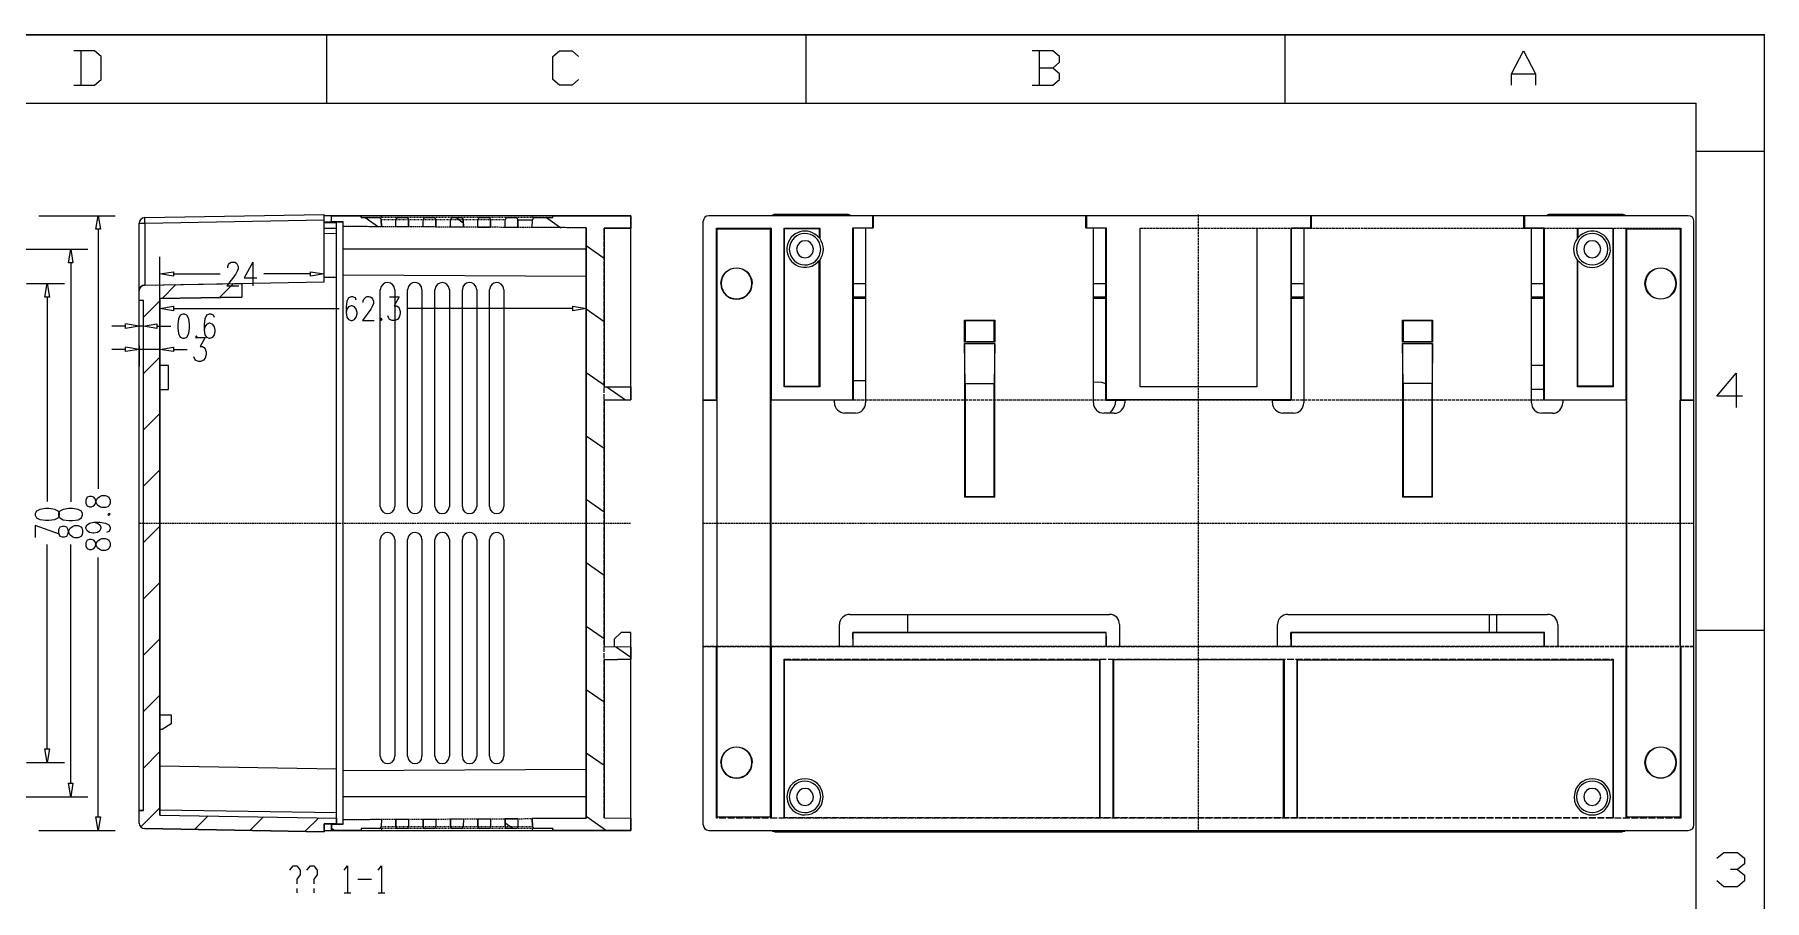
# Model space of a CAD drawing. Header units: millimetres. Extents: x 17 to 437, y -148 to 149.
# Drawn here: x 184.3 to 437, y 22.2 to 148.7 of the extents above; entities that cross this region are included whole.
import ezdxf

# ---------------------------------------------------------------- set-up
doc = ezdxf.new("R2010")
doc.units = ezdxf.units.MM
doc.linetypes.add('PDF_IMPORT', pattern=[1, 0.8, -0.2])
doc.layers.add('PDF_几何图形', color=7, linetype='Continuous', true_color=0x231f20)
doc.layers.add('PDF_实体填充', color=7, linetype='Continuous', true_color=0x231f20)

msp = doc.modelspace()

# ---------------------------------------------------------------- hatches: boundary and pattern name
at = {"layer": 'PDF_几何图形', "transparency": 33554559}
for points in [[(227.12, 148.63), (227.08, 148.51), (226.96, 148.47), (226.84, 148.51), (226.81, 148.63)], [(297.15, 148.63), (297.12, 148.51), (297, 148.47), (296.87, 148.51), (296.84, 148.63)], [(367.16, 148.63), (367.13, 148.51), (367, 148.47), (366.88, 148.51), (366.85, 148.63)], [(437.01, 131.49), (436.89, 131.52), (436.86, 131.65), (436.89, 131.77), (437.01, 131.8)], [(437.01, 61.49), (436.89, 61.52), (436.86, 61.64), (436.89, 61.76), (437.01, 61.79)]]:
    msp.add_hatch(color=7, dxfattribs=at).paths.add_polyline_path(points)

# ---------------------------------------------------------------- linework, layer by layer
at = {"layer": 'PDF_几何图形', "color": 7, "lineweight": -3}
for points in [[(437.01, 148.63), (16.94, 148.63)], [(16.94, 148.63), (437.01, 148.63)], [(226.96, 138.65), (226.96, 148.63)], [(297, 138.65), (297, 148.63)], [(367, 138.65), (367, 148.63)], [(437.01, 148.63), (437.01, 148.66)], [(437.01, -148.38), (437.01, 148.63)], [(437.01, -148.38), (437.01, 148.63)], [(190, 141.28), (192.99, 141.28), (193.98, 142.11), (193.98, 145.45), (192.99, 146.28), (190, 146.28)], [(190.99, 146.28), (190.99, 141.28)], [(263.74, 142.11), (262.81, 141.28), (260.93, 141.28), (260, 142.11), (260, 145.45), (260.93, 146.28), (262.81, 146.28), (263.74, 145.45)], [(333.04, 143.78), (334.02, 144.61), (334.02, 145.45), (333.04, 146.28), (330.04, 146.28)], [(331.03, 146.28), (331.03, 141.28)], [(400.05, 141.28), (400.05, 142.95), (401.81, 146.28), (403.54, 142.95), (403.54, 141.28)], [(330.04, 141.28), (333.04, 141.28), (334.02, 142.11), (334.02, 142.95), (333.04, 143.78), (331.03, 143.78)], [(400.05, 142.95), (403.54, 142.95)], [(26.92, 138.65), (427.04, 138.65)], [(427.04, -138.4), (427.04, 138.65)], [(427.04, 131.65), (437.01, 131.65)], [(184.87, 122.2), (196.02, 122.2)], [(200.34, 121.92), (200.03, 121.86), (199.79, 121.67), (199.6, 121.42), (199.54, 121.12)], [(200.34, 121.92), (226.56, 122.38)], [(200.34, 121.12), (200.34, 121.92)], [(200.34, 121.11), (226.56, 121.58)], [(226.56, 112.53), (226.56, 122.38)], [(271.37, 122.2), (226.56, 122.2)], [(227.64, 121.3), (227.64, 122.2)], [(231.96, 121.92), (231.96, 122.2)], [(232.58, 121.92), (234.5, 120.59)], [(234.9, 121.61), (234.87, 121.76), (234.74, 121.86), (234.62, 121.92)], [(234.93, 120.59), (234.9, 121.61)], [(234.96, 121.92), (234.96, 122.2)], [(238.91, 120.56), (237.03, 120.56), (237.06, 121.61)], [(237.03, 120.56), (237.06, 121.61)], [(237.34, 121.92), (237.15, 121.83), (237.06, 121.61)], [(237.34, 121.92), (237.21, 121.86), (237.09, 121.76), (237.06, 121.61)], [(237.34, 121.92), (238.6, 121.92), (238.82, 121.83), (238.91, 121.61), (238.91, 120.56)], [(238.91, 121.61), (238.85, 121.76), (238.76, 121.86), (238.6, 121.92)], [(238.91, 120.56), (238.91, 121.61)], [(242.9, 120.53), (241.01, 120.56), (241.04, 121.61)], [(241.01, 120.56), (241.04, 121.61)], [(241.35, 121.92), (241.14, 121.83), (241.04, 121.61)], [(241.35, 121.92), (241.2, 121.86), (241.07, 121.76), (241.04, 121.61)], [(241.35, 121.92), (242.59, 121.92), (242.8, 121.83), (242.9, 121.61), (242.9, 120.53)], [(242.9, 121.61), (242.83, 121.76), (242.74, 121.86), (242.59, 121.92)], [(242.9, 120.53), (242.9, 121.61)], [(245.34, 121.92), (245.12, 121.83), (245.03, 121.61)], [(245.34, 121.92), (245.18, 121.86), (245.09, 121.76), (245.03, 121.61)], [(246.91, 120.53), (245.03, 120.53), (245.03, 121.61)], [(245.03, 120.53), (245.03, 121.61)], [(245.34, 121.92), (246.6, 121.92), (246.63, 121.89), (246.73, 121.89), (246.76, 121.86), (246.76, 121.83), (246.79, 121.83), (246.82, 121.79), (246.82, 121.76), (246.85, 121.76), (246.85, 121.73), (246.88, 121.7), (246.88, 121.61), (246.91, 120.53)], [(245.83, 121.92), (246.88, 121.15)], [(246.88, 121.61), (246.85, 121.76), (246.73, 121.86), (246.57, 121.92)], [(246.91, 120.53), (246.88, 121.61)], [(249.32, 121.92), (249.1, 121.83), (249.01, 121.61)], [(249.32, 121.92), (249.16, 121.86), (249.07, 121.76), (249.01, 121.61)], [(250.89, 120.5), (249.01, 120.5), (249.01, 121.61)], [(249.01, 120.5), (249.01, 121.61)], [(249.32, 121.92), (250.59, 121.92), (250.77, 121.83), (250.86, 121.61), (250.89, 120.5)], [(250.86, 121.61), (250.83, 121.76), (250.71, 121.86), (250.59, 121.92)], [(250.89, 120.5), (250.86, 121.61)], [(254.88, 120.47), (252.99, 120.5), (253.02, 121.61)], [(252.99, 120.5), (253.02, 121.61)], [(253.3, 121.92), (253.12, 121.83), (253.02, 121.61)], [(253.3, 121.92), (253.18, 121.86), (253.06, 121.76), (253.02, 121.61)], [(253.3, 121.92), (254.57, 121.92), (254.78, 121.83), (254.88, 121.61), (254.88, 120.47)], [(254.88, 121.61), (254.82, 121.76), (254.72, 121.86), (254.57, 121.92)], [(254.88, 120.47), (254.88, 121.61)], [(254.88, 121.61), (257.01, 121.61)], [(256.95, 121.92), (256.95, 122.2)], [(271.37, 34.19), (271.37, 32.4), (259.97, 32.4), (259.97, 32.7), (257.32, 32.7), (257.1, 32.77), (257.01, 32.98), (256.98, 34.12), (264.85, 34.19), (264.85, 120.44), (256.98, 120.47), (257.01, 121.61)], [(256.98, 120.47), (257.01, 121.61)], [(257.32, 121.92), (257.1, 121.83), (257.01, 121.61)], [(257.32, 121.92), (257.16, 121.86), (257.04, 121.76), (257.01, 121.61)], [(257.32, 121.92), (259.97, 121.92), (259.97, 122.2), (271.37, 122.2), (271.37, 120.4), (267.48, 120.4), (267.48, 97.21), (271.37, 97.21), (271.37, 95.3), (267.48, 95.24), (267.48, 59.29), (271.37, 59.23), (271.37, 57.41), (267.48, 57.32), (267.48, 34.25), (271.37, 34.19)], [(259.05, 121.92), (261.15, 120.44)], [(259.97, 121.92), (259.97, 122.2)], [(271.37, 95.3), (271.37, 122.2)], [(282.76, 122.2), (282.45, 122.13), (282.21, 121.98), (282.02, 121.7), (281.96, 121.39)], [(281.96, 33.2), (281.96, 121.39)], [(425.89, 122.2), (282.76, 122.2)], [(292.46, 122.38), (292.34, 122.38), (292.21, 122.35), (292.09, 122.29), (292, 122.23)], [(303.02, 122.38), (292.46, 122.38)], [(303.51, 122.23), (303.27, 122.35), (303.14, 122.38), (303.02, 122.38)], [(306.73, 120.44), (306.73, 122.2)], [(306.79, 122.2), (306.79, 120.44)], [(337.85, 120.4), (337.85, 122.2)], [(337.95, 122.2), (337.95, 120.44)], [(370.74, 120.44), (370.74, 122.2)], [(370.8, 122.2), (370.8, 120.44)], [(401.87, 120.44), (401.87, 122.2)], [(401.96, 122.2), (401.96, 120.44)], [(416.2, 122.38), (405.64, 122.38)], [(416.69, 122.23), (416.63, 122.26), (416.6, 122.29), (416.54, 122.32), (416.48, 122.32)], [(426.7, 121.39), (426.63, 121.7), (426.48, 121.98), (426.2, 122.13), (425.89, 122.2)], [(426.7, 33.2), (426.7, 121.39)], [(193.52, 120.22), (193.52, 82.3)], [(199.54, 33.48), (199.54, 121.11)], [(199.54, 121.11), (200.34, 121.11)], [(200.34, 121.11), (200.34, 112.07)], [(226.56, 121.3), (229.34, 121.3)], [(226.56, 121.21), (228.35, 121.21)], [(226.56, 120.37), (228.35, 120.4)], [(226.56, 119.6), (228.35, 119.63)], [(228.35, 33.38), (228.35, 121.21)], [(229.34, 33.29), (229.34, 121.3)], [(264.85, 120.44), (264.85, 34.19)], [(267.48, 120.4), (271.37, 120.4)], [(283.87, 95.3), (283.87, 120.4)], [(284, 120.28), (283.87, 120.4)], [(283.87, 120.4), (291.87, 120.4)], [(284, 34.31), (284, 120.28)], [(284, 120.28), (291.75, 120.28)], [(291.87, 120.4), (291.75, 120.28)], [(291.75, 120.28), (291.75, 34.31)], [(291.87, 120.4), (291.87, 95.3)], [(293.76, 97.21), (293.76, 120.4)], [(293.85, 120.34), (293.76, 120.4)], [(293.76, 120.4), (298.97, 120.4)], [(293.85, 97.28), (293.85, 120.34)], [(293.85, 120.34), (298.91, 120.34)], [(298.91, 120.34), (298.97, 120.4)], [(298.91, 120.34), (298.91, 118.95)], [(298.97, 118.92), (298.91, 118.95)], [(298.97, 120.4), (298.97, 118.92)], [(303.82, 95.3), (303.82, 120.44)], [(303.82, 120.44), (306.79, 120.44)], [(303.85, 120.44), (303.85, 95.27)], [(305.68, 120.44), (305.68, 94.87)], [(337.95, 120.44), (337.85, 120.4)], [(337.95, 120.44), (340.82, 120.44)], [(338.97, 94.87), (338.97, 120.44)], [(340.79, 95.27), (340.79, 120.44)], [(340.82, 120.44), (340.82, 95.3)], [(345.82, 97.21), (345.82, 120.4)], [(362.84, 120.4), (362.84, 97.21)], [(367.84, 95.3), (367.84, 120.44)], [(367.84, 120.44), (370.8, 120.44)], [(367.87, 120.44), (367.87, 95.27)], [(369.69, 120.44), (369.69, 94.87)], [(401.87, 120.44), (404.83, 120.44)], [(402.98, 94.87), (402.98, 120.44)], [(404.8, 95.27), (404.8, 120.44)], [(404.83, 120.44), (404.83, 95.3)], [(409.71, 118.92), (409.71, 120.4)], [(409.77, 120.34), (409.71, 120.4)], [(409.77, 118.95), (409.74, 118.92), (409.71, 118.92)], [(414.84, 120.34), (409.77, 120.34)], [(409.77, 120.34), (409.77, 118.95)], [(414.9, 120.4), (414.84, 120.34)], [(414.84, 120.34), (414.84, 97.28)], [(414.9, 120.4), (414.9, 97.21)], [(416.81, 95.3), (416.81, 120.4)], [(416.91, 120.28), (416.81, 120.4)], [(416.91, 120.28), (424.69, 120.28)], [(416.91, 34.31), (416.91, 120.28)], [(424.81, 120.4), (424.69, 120.28)], [(424.69, 120.28), (424.69, 34.31)], [(424.81, 120.4), (424.81, 95.3)], [(170.82, 117.32), (192.04, 117.32)], [(264.85, 117.32), (229.34, 117.32)], [(264.85, 117.84), (267.48, 116.02)], [(189.53, 115.31), (189.53, 80.42)], [(202.54, 110.62), (202.54, 116.21)], [(212.48, 114.6), (212.48, 114.78), (212.6, 115.09), (212.73, 115.28), (212.97, 115.43), (213.5, 115.43), (213.74, 115.28), (213.87, 115.09), (213.99, 114.78), (213.99, 114.44), (213.87, 114.11), (213.62, 113.61), (212.36, 111.94), (214.12, 111.94)], [(216.12, 115.43), (214.86, 113.12), (216.74, 113.12)], [(216.12, 115.43), (216.12, 111.94)], [(226.56, 114.69), (226.56, 116.21)], [(298.91, 97.28), (298.91, 115.68)], [(298.91, 115.68), (298.97, 115.68)], [(298.97, 115.68), (298.97, 97.21)], [(409.71, 97.21), (409.71, 115.68)], [(409.71, 115.68), (409.77, 115.68)], [(409.77, 97.28), (409.77, 115.68)], [(183.08, 112.31), (188.61, 112.31)], [(199.54, 33.48), (199.54, 35.3), (200.16, 35.3), (200.16, 109.81), (199.54, 109.81), (199.54, 111.26), (199.6, 111.57), (199.79, 111.82), (200.03, 112.01), (200.34, 112.07), (214.55, 112.31), (214.55, 110.31), (202.54, 110.09), (202.54, 34.65), (228.35, 34.19), (228.35, 33.38), (226.56, 33.38)], [(200.34, 112.07), (200.03, 112.01), (199.79, 111.82), (199.6, 111.57), (199.54, 111.26)], [(200.34, 112.07), (226.56, 112.53)], [(202.87, 110.09), (204.91, 112.13)], [(204.54, 113.7), (211.37, 113.7)], [(211.27, 110.25), (213.31, 112.28)], [(214.55, 112.31), (214.55, 110.31)], [(224.55, 113.7), (217.73, 113.7)], [(226.56, 113.21), (228.35, 113.21)], [(264.85, 113.33), (229.34, 113.52)], [(234.77, 79.74), (234.77, 111.39)], [(236.87, 111.39), (236.87, 79.74)], [(238.76, 79.74), (238.76, 111.39)], [(240.86, 111.39), (240.86, 79.74)], [(242.74, 79.74), (242.74, 111.39)], [(244.87, 111.39), (244.87, 79.74)], [(246.76, 79.74), (246.76, 111.39)], [(248.86, 111.39), (248.86, 79.74)], [(250.74, 79.74), (250.74, 111.39)], [(252.84, 111.39), (252.84, 79.74)], [(284.52, 112.28), (284.58, 112.28)], [(289.06, 112.28), (289.12, 112.28)], [(303.85, 112.31), (305.68, 112.31)], [(338.97, 112.31), (340.79, 112.31)], [(367.87, 112.31), (369.69, 112.31)], [(402.98, 112.31), (404.8, 112.31)], [(419.56, 112.28), (419.59, 112.28)], [(424.1, 112.28), (424.13, 112.28)], [(186.11, 110.31), (186.11, 80.45)], [(200.16, 109.81), (199.54, 109.81)], [(200.16, 35.3), (200.16, 109.81)], [(200.16, 107.37), (202.54, 109.75)], [(202.54, 108.21), (202.54, 111.14)], [(202.54, 110.09), (214.55, 110.31)], [(202.54, 34.65), (202.54, 110.09)], [(231.25, 109.87), (231.13, 110.21), (230.76, 110.37), (230.51, 110.37), (230.14, 110.21), (229.9, 109.72), (229.77, 108.89), (229.77, 108.05), (229.9, 107.37), (230.14, 107.03), (230.51, 106.88), (230.64, 106.88), (231.01, 107.03), (231.25, 107.37), (231.38, 107.87), (231.38, 108.05), (231.25, 108.55), (231.01, 108.89), (230.64, 109.04), (230.51, 109.04), (230.14, 108.89), (229.9, 108.55), (229.77, 108.05)], [(233.51, 110.21), (233.63, 110.06), (233.76, 109.72), (233.76, 109.38), (233.63, 109.04), (233.38, 108.55), (232.15, 106.88), (233.88, 106.88)], [(236.13, 110.37), (237.52, 110.37), (236.78, 109.04), (237.15, 109.04), (237.4, 108.89), (237.52, 108.7), (237.65, 108.21), (237.65, 107.87), (237.52, 107.37), (237.28, 107.03), (236.91, 106.88), (236.5, 106.88), (236.13, 107.03), (236.01, 107.22), (235.89, 107.56)], [(264.85, 108.21), (264.85, 111.14)], [(305.68, 110.31), (303.85, 110.31)], [(305.68, 110.09), (303.85, 110.09)], [(340.79, 110.31), (338.97, 110.31)], [(340.79, 110.09), (338.97, 110.09)], [(369.69, 110.31), (367.87, 110.31)], [(369.69, 110.09), (367.87, 110.09)], [(404.8, 110.31), (402.98, 110.31)], [(404.8, 110.09), (402.98, 110.09)], [(200.16, 106.08), (199.54, 106.08), (197.53, 106.42)], [(199.54, 106.08), (197.53, 105.74), (197.53, 106.42)], [(199.54, 106.91), (199.54, 108.58)], [(200.16, 106.91), (200.16, 108.58)], [(204.54, 108.64), (228.75, 108.64)], [(210.53, 107.31), (210.41, 107.65), (210.04, 107.81), (209.76, 107.81), (209.39, 107.65), (209.14, 107.16), (209.02, 106.32), (209.02, 105.49), (209.14, 104.81), (209.39, 104.47), (209.76, 104.32), (209.88, 104.32), (210.29, 104.47), (210.53, 104.81), (210.66, 105.3), (210.66, 105.49), (210.53, 105.98), (210.29, 106.32), (209.88, 106.48), (209.76, 106.48), (209.39, 106.32), (209.14, 105.98), (209.02, 105.49)], [(262.88, 108.64), (238.63, 108.64)], [(264.85, 108.58), (267.48, 106.76)], [(320.13, 103.73), (320.13, 106.94)], [(320.22, 106.85), (320.13, 106.94)], [(320.13, 106.94), (324.54, 106.94)], [(320.22, 106.85), (320.22, 103.82)], [(324.45, 106.85), (320.22, 106.85)], [(324.45, 106.85), (324.54, 106.94)], [(324.45, 103.82), (324.45, 106.85)], [(324.54, 106.94), (324.54, 103.73)], [(384.14, 103.73), (384.14, 106.94)], [(384.14, 106.94), (388.53, 106.94)], [(384.24, 106.85), (384.14, 106.94)], [(384.24, 106.85), (384.24, 103.82)], [(388.47, 106.85), (384.24, 106.85)], [(388.53, 106.94), (388.47, 106.85)], [(388.47, 103.82), (388.47, 106.85)], [(388.53, 106.94), (388.53, 103.73)], [(197.53, 106.08), (195.56, 106.08)], [(202.13, 106.08), (204.14, 106.08)], [(207.78, 104.41), (209.17, 104.41), (208.43, 103.08), (208.8, 103.08), (209.05, 102.93), (209.17, 102.74), (209.3, 102.25), (209.3, 101.94), (209.17, 101.41), (208.93, 101.1), (208.56, 100.92), (208.19, 100.92), (207.78, 101.1), (207.66, 101.26), (207.54, 101.6)], [(320.13, 103.73), (320.22, 103.82)], [(324.54, 103.73), (320.13, 103.73)], [(320.22, 103.82), (324.45, 103.82)], [(324.45, 103.82), (324.54, 103.73)], [(384.24, 103.82), (384.14, 103.73)], [(388.53, 103.73), (384.14, 103.73)], [(384.24, 103.82), (388.47, 103.82)], [(388.47, 103.82), (388.53, 103.73)], [(197.53, 102.68), (195.56, 102.68)], [(202.54, 102.68), (199.54, 102.68), (197.53, 103.02)], [(199.54, 102.68), (197.53, 102.34), (197.53, 103.02)], [(199.54, 103.2), (199.54, 100.18)], [(200.16, 99.13), (202.54, 101.54)], [(202.54, 103.2), (202.54, 100.18)], [(204.54, 102.68), (206.55, 102.68)], [(320.22, 97.68), (320.13, 103.54), (320.13, 81.06)], [(320.13, 103.54), (324.54, 103.54)], [(324.54, 81.06), (324.54, 103.54), (324.45, 97.68)], [(384.14, 103.54), (388.53, 103.54)], [(384.24, 97.68), (384.14, 103.54), (384.14, 81.06)], [(388.53, 81.06), (388.53, 103.54), (388.47, 97.68)], [(203.83, 100.3), (202.54, 100.3)], [(203.83, 96.81), (203.83, 100.3)], [(264.85, 99.31), (267.48, 97.49)], [(404.8, 100.3), (402.98, 100.3)], [(433.8, 95.86), (430.06, 95.86), (432.87, 99.19), (432.87, 94.19)], [(202.54, 96.81), (203.83, 96.81)], [(267.48, 97.21), (271.37, 97.21)], [(267.88, 97.21), (270.6, 95.3)], [(293.76, 97.21), (293.85, 97.28)], [(298.97, 97.21), (293.76, 97.21)], [(293.85, 97.28), (298.91, 97.28)], [(298.91, 97.28), (298.97, 97.21)], [(303.85, 98.11), (305.68, 98.11)], [(320.22, 97.68), (320.22, 81.16)], [(320.22, 97.68), (324.45, 97.68)], [(324.45, 81.16), (324.45, 97.68)], [(340.79, 97.62), (340.2, 97.83), (339.58, 97.89), (338.97, 97.83)], [(362.84, 97.21), (345.82, 97.21)], [(388.47, 97.68), (384.24, 97.68)], [(384.24, 97.68), (384.24, 81.16)], [(388.47, 81.16), (388.47, 97.68)], [(404.8, 96.81), (402.98, 96.81)], [(409.77, 97.28), (409.71, 97.21)], [(414.9, 97.21), (409.71, 97.21)], [(414.84, 97.28), (409.77, 97.28)], [(414.84, 97.28), (414.9, 97.21)], [(267.48, 95.24), (271.37, 95.3)], [(281.96, 95.3), (283.87, 95.3)], [(281.96, 95.24), (283.94, 95.24)], [(283.87, 95.3), (283.94, 95.24)], [(283.94, 95.24), (283.94, 59.29)], [(291.87, 95.3), (291.81, 95.24)], [(291.81, 95.24), (291.81, 59.29)], [(291.87, 95.3), (303.82, 95.3)], [(301.14, 94.87), (301.14, 95.27)], [(303.85, 95.27), (301.14, 95.27)], [(303.82, 95.3), (303.85, 95.27)], [(340.82, 95.3), (340.79, 95.27)], [(340.79, 95.27), (343.54, 95.27)], [(367.84, 95.3), (340.82, 95.3)], [(341.37, 93.35), (341.71, 93.76), (341.99, 94.22), (342.18, 94.74), (342.24, 95.27)], [(343.54, 95.27), (343.54, 94.87)], [(365.15, 94.87), (365.15, 95.27)], [(365.15, 95.27), (367.87, 95.27)], [(367.87, 95.27), (367.84, 95.3)], [(404.8, 95.27), (404.83, 95.3)], [(407.55, 95.27), (404.8, 95.27)], [(404.83, 95.3), (416.81, 95.3)], [(407.55, 95.27), (407.55, 94.87)], [(416.81, 95.3), (416.88, 95.24)], [(416.88, 59.29), (416.88, 95.24)], [(424.72, 95.24), (424.81, 95.3)], [(424.72, 95.24), (426.7, 95.24)], [(424.72, 59.29), (424.72, 95.24)], [(424.81, 95.3), (426.7, 95.3)], [(200.16, 90.91), (202.54, 93.29)], [(304.19, 93.35), (302.62, 93.35)], [(342.02, 93.35), (340.48, 93.35)], [(368.21, 93.35), (366.63, 93.35)], [(406.04, 93.35), (404.49, 93.35)], [(264.85, 90.05), (267.48, 88.23)], [(200.16, 82.67), (202.54, 85.08)], [(320.13, 81.06), (320.22, 81.16)], [(324.54, 81.06), (320.13, 81.06)], [(320.22, 81.16), (324.45, 81.16)], [(324.45, 81.16), (324.54, 81.06)], [(384.24, 81.16), (384.14, 81.06)], [(388.53, 81.06), (384.14, 81.06)], [(384.24, 81.16), (388.47, 81.16)], [(388.47, 81.16), (388.53, 81.06)], [(264.85, 80.79), (267.48, 78.96)], [(187.87, 75.69), (184.35, 76.96), (184.35, 75.2)], [(192.93, 77.42), (193.43, 77.3), (193.77, 77.05), (193.95, 76.68), (193.95, 76.56), (193.77, 76.18), (193.43, 75.94), (192.93, 75.81), (192.78, 75.81), (192.28, 75.94), (191.94, 76.18), (191.76, 76.56), (191.76, 76.68), (191.94, 77.05), (192.28, 77.3), (192.93, 77.42), (193.77, 77.42), (194.6, 77.3), (195.09, 77.05), (195.28, 76.68), (195.28, 76.43), (195.09, 76.06), (194.78, 75.94)], [(200.16, 74.46), (202.54, 76.83)], [(186.11, 44.32), (186.11, 74.18)], [(189.53, 39.28), (189.53, 74.18)], [(234.77, 43.23), (234.77, 74.89)], [(236.87, 74.89), (236.87, 43.23)], [(238.76, 43.23), (238.76, 74.89)], [(240.86, 74.89), (240.86, 43.23)], [(242.74, 43.23), (242.74, 74.89)], [(244.87, 74.89), (244.87, 43.23)], [(246.76, 43.23), (246.76, 74.89)], [(248.86, 74.89), (248.86, 43.23)], [(250.74, 43.23), (250.74, 74.89)], [(252.84, 74.89), (252.84, 43.23)], [(193.52, 34.4), (193.52, 72.29)], [(264.85, 71.52), (267.48, 69.7)], [(200.16, 66.21), (202.54, 68.62)], [(303.36, 63.96), (341.31, 63.96)], [(311.82, 63.96), (311.82, 61.33)], [(367.38, 63.96), (405.33, 63.96)], [(396.84, 61.33), (396.84, 63.96)], [(397.85, 63.96), (397.85, 61.33)], [(264.85, 62.26), (267.48, 60.44)], [(268.96, 60.34), (269.95, 61.33)], [(271.37, 61.3), (269.95, 61.33)], [(271.37, 32.4), (271.37, 61.3)], [(301.85, 59.29), (301.85, 62.47)], [(303.79, 60.34), (303.79, 61.33)], [(303.79, 61.33), (303.82, 61.3)], [(303.79, 61.33), (340.85, 61.33)], [(303.82, 61.3), (303.82, 59.23)], [(340.82, 61.3), (303.82, 61.3)], [(340.85, 61.33), (340.82, 61.3)], [(340.82, 59.23), (340.82, 61.3)], [(340.88, 60.34), (340.85, 61.33)], [(342.79, 62.47), (342.79, 59.29)], [(365.86, 59.29), (365.86, 62.47)], [(367.81, 61.33), (404.86, 61.33)], [(367.84, 61.3), (367.81, 61.33)], [(367.81, 60.34), (367.81, 61.33)], [(404.83, 61.3), (367.84, 61.3)], [(367.84, 61.3), (367.84, 59.23)], [(404.86, 61.33), (404.83, 61.3)], [(404.83, 59.23), (404.83, 61.3)], [(404.89, 60.34), (404.86, 61.33)], [(406.81, 62.47), (406.81, 59.29)], [(427.04, 61.64), (437.01, 61.64)], [(200.16, 58), (202.54, 60.37)], [(267.48, 59.29), (271.37, 59.23)], [(268.96, 60.34), (268.96, 59.26)], [(269.14, 59.26), (271.37, 57.72)], [(283.94, 59.29), (283.87, 59.23)], [(283.87, 34.19), (283.87, 59.23)], [(291.81, 59.29), (291.87, 59.23)], [(291.87, 59.23), (291.87, 34.19)], [(303.79, 60.34), (303.79, 59.26)], [(303.82, 59.23), (303.79, 59.26)], [(340.88, 59.26), (340.82, 59.23)], [(340.88, 59.26), (340.88, 60.34)], [(367.81, 60.34), (367.81, 59.26)], [(367.84, 59.23), (367.81, 59.26)], [(404.89, 59.26), (404.83, 59.23)], [(404.89, 59.26), (404.89, 60.34)], [(416.81, 59.23), (416.88, 59.29)], [(416.81, 34.19), (416.81, 59.23)], [(424.72, 59.29), (424.81, 59.23)], [(424.81, 59.23), (424.81, 34.19)], [(267.48, 57.32), (271.37, 57.41)], [(293.76, 34.19), (293.76, 57.41)], [(293.85, 57.32), (293.76, 57.41)], [(293.85, 34.25), (293.85, 57.32)], [(293.85, 57.32), (339.86, 57.32)], [(339.86, 57.32), (339.92, 57.41)], [(339.86, 57.32), (339.86, 34.25)], [(339.92, 57.41), (339.92, 34.19)], [(341.84, 57.41), (341.9, 57.32)], [(341.84, 34.19), (341.84, 57.41)], [(366.76, 57.32), (341.9, 57.32)], [(341.9, 57.32), (341.9, 34.25)], [(366.76, 57.32), (366.85, 57.41)], [(366.76, 34.25), (366.76, 57.32)], [(366.85, 57.41), (366.85, 34.19)], [(368.8, 57.32), (368.73, 57.41)], [(368.73, 34.19), (368.73, 57.41)], [(368.8, 57.32), (414.84, 57.32)], [(368.8, 34.25), (368.8, 57.32)], [(414.9, 57.41), (414.84, 57.32)], [(414.84, 57.32), (414.84, 34.25)], [(414.9, 57.41), (414.9, 34.19)], [(200.16, 49.75), (202.54, 52.16)], [(264.85, 52.99), (267.48, 51.17)], [(202.54, 49.26), (204.23, 49.26)], [(204.23, 49.26), (204.23, 47.96)], [(202.87, 47.16), (202.54, 47.16)], [(204.23, 47.96), (202.87, 47.16)], [(200.16, 41.51), (202.54, 43.91)], [(264.85, 43.73), (267.48, 41.91)], [(183.08, 42.31), (188.61, 42.31)], [(202.54, 41.84), (228.35, 41.38)], [(264.85, 41.29), (229.34, 41.1)], [(284.58, 42.31), (284.52, 42.31)], [(289.12, 42.31), (289.06, 42.31)], [(419.59, 42.31), (419.56, 42.31)], [(424.13, 42.31), (424.1, 42.31)], [(170.82, 37.31), (192.04, 37.31)], [(199.79, 32.92), (202.54, 35.7)], [(264.85, 37.31), (229.34, 37.31)], [(200.16, 35.3), (199.54, 35.3)], [(199.54, 33.48), (199.6, 33.17), (199.79, 32.92), (200.03, 32.74), (200.34, 32.67)], [(199.54, 33.48), (199.6, 33.17), (199.79, 32.92), (200.03, 32.74), (200.34, 32.67)], [(226.56, 33.38), (226.56, 32.21), (200.34, 32.67)], [(228.35, 34.99), (202.54, 35.36)], [(202.54, 34.65), (228.35, 34.19)], [(207.63, 32.55), (209.61, 34.53)], [(215.72, 32.4), (217.7, 34.37)], [(223.81, 32.27), (225.79, 34.25)], [(226.56, 33.38), (228.35, 33.38)], [(226.56, 32.21), (226.56, 33.38)], [(229.34, 33.29), (226.56, 33.29)], [(234.62, 32.7), (231.96, 32.7), (231.96, 32.4), (227.64, 32.4), (227.64, 33.29), (229.34, 33.29)], [(227.64, 33.29), (227.64, 32.4)], [(229.34, 33.29), (229.34, 34), (234.93, 34.03), (234.9, 32.98)], [(234.62, 32.7), (234.81, 32.77), (234.9, 32.98)], [(234.62, 32.7), (234.74, 32.74), (234.87, 32.83), (234.9, 32.98)], [(234.93, 34.03), (234.9, 32.98)], [(237.03, 34.03), (238.91, 34.03), (238.91, 32.98)], [(238.6, 32.7), (237.34, 32.7), (237.15, 32.77), (237.06, 32.98), (237.03, 34.03)], [(237.03, 34.03), (237.06, 32.98)], [(237.06, 32.98), (237.09, 32.83), (237.21, 32.74), (237.34, 32.7)], [(238.6, 32.7), (238.82, 32.77), (238.91, 32.98)], [(238.6, 32.7), (238.76, 32.74), (238.85, 32.83), (238.91, 32.98)], [(238.91, 34.03), (238.91, 32.98)], [(241.01, 34.06), (242.9, 34.06), (242.9, 32.98)], [(242.59, 32.7), (241.35, 32.7), (241.14, 32.77), (241.04, 32.98), (241.01, 34.06)], [(241.01, 34.06), (241.04, 32.98)], [(241.04, 32.98), (241.07, 32.83), (241.2, 32.74), (241.35, 32.7)], [(242.59, 32.7), (242.8, 32.77), (242.9, 32.98)], [(242.59, 32.7), (242.74, 32.74), (242.83, 32.83), (242.9, 32.98)], [(242.9, 34.06), (242.9, 32.98)], [(245.03, 34.06), (246.91, 34.09), (246.88, 32.98)], [(246.57, 32.7), (245.34, 32.7), (245.12, 32.77), (245.03, 32.98), (245.03, 34.06)], [(245.03, 34.06), (245.03, 32.98)], [(245.03, 32.98), (245.09, 32.83), (245.18, 32.74), (245.34, 32.7)], [(246.57, 32.7), (246.79, 32.77), (246.88, 32.98)], [(246.57, 32.7), (246.73, 32.74), (246.85, 32.83), (246.88, 32.98)], [(246.91, 34.09), (246.88, 32.98)], [(249.01, 34.09), (250.89, 34.09), (250.86, 32.98)], [(250.59, 32.7), (249.32, 32.7), (249.1, 32.77), (249.01, 32.98), (249.01, 34.09)], [(249.01, 34.09), (249.01, 32.98)], [(249.01, 32.98), (249.07, 32.83), (249.16, 32.74), (249.32, 32.7)], [(250.59, 32.7), (250.77, 32.77), (250.86, 32.98)], [(250.59, 32.7), (250.71, 32.74), (250.83, 32.83), (250.86, 32.98)], [(250.89, 34.09), (250.86, 32.98)], [(252.99, 34.12), (254.88, 34.12), (254.88, 32.98)], [(254.57, 32.7), (253.3, 32.7), (253.12, 32.77), (253.02, 32.98), (252.99, 34.12)], [(252.99, 34.12), (253.02, 32.98)], [(252.99, 33.51), (254.17, 32.7)], [(253.02, 32.98), (253.06, 32.83), (253.18, 32.74), (253.3, 32.7)], [(254.57, 32.7), (254.78, 32.77), (254.88, 32.98)], [(254.57, 32.7), (254.72, 32.74), (254.82, 32.83), (254.88, 32.98)], [(254.88, 34.12), (254.88, 32.98)], [(264.85, 34.19), (256.98, 34.12)], [(256.98, 34.12), (257.01, 32.98)], [(257.01, 32.98), (257.04, 32.83), (257.16, 32.74), (257.32, 32.7)], [(264.85, 34.46), (267.82, 32.4)], [(267.48, 34.25), (271.37, 34.19)], [(281.96, 33.2), (282.02, 32.89), (282.21, 32.64), (282.45, 32.46), (282.76, 32.4)], [(284, 34.31), (283.87, 34.19)], [(291.75, 34.31), (284, 34.31)], [(291.75, 34.31), (291.87, 34.19)], [(293.76, 34.19), (293.85, 34.25)], [(339.86, 34.25), (339.92, 34.19)], [(341.9, 34.25), (341.84, 34.19)], [(366.85, 34.19), (366.76, 34.25)], [(368.8, 34.25), (368.73, 34.19)], [(414.84, 34.25), (414.9, 34.19)], [(416.91, 34.31), (416.81, 34.19)], [(424.69, 34.31), (416.91, 34.31)], [(424.69, 34.31), (424.81, 34.19)], [(425.89, 32.4), (426.2, 32.46), (426.48, 32.64), (426.63, 32.89), (426.7, 33.2)], [(184.87, 32.4), (196.02, 32.4)], [(200.34, 32.67), (226.56, 32.21)], [(226.56, 32.4), (271.37, 32.4)], [(227.64, 32.74), (228.14, 32.4)], [(231.96, 32.7), (231.96, 32.4)], [(234.96, 32.7), (234.96, 32.4)], [(256.95, 32.7), (256.95, 32.4)], [(259.97, 32.7), (259.97, 32.4)], [(282.76, 32.4), (425.89, 32.4)], [(292, 32.4), (292.09, 32.3), (292.21, 32.27), (292.34, 32.24), (292.46, 32.21)], [(292.46, 32.21), (416.2, 32.21)], [(416.2, 32.21), (416.32, 32.24), (416.57, 32.3), (416.69, 32.4)], [(430.06, 28.35), (431.08, 29.18), (433.09, 29.18), (434.08, 28.35), (434.08, 27.52), (433.09, 26.68), (432.07, 26.68)], [(221.56, 26.59), (222.05, 27.24), (222.55, 27.24), (223.04, 26.59), (223.04, 25.91), (222.55, 25.26), (222.55, 24.61)], [(224.03, 26.59), (224.55, 27.24), (225.05, 27.24), (225.54, 26.59), (225.54, 25.91), (225.05, 25.26), (225.05, 24.61)], [(229.49, 26.59), (229.99, 27.24), (229.99, 23.29)], [(234.47, 26.59), (234.96, 27.24), (234.96, 23.29)], [(433.09, 26.68), (434.08, 25.85), (434.08, 25.01), (433.09, 24.18), (431.08, 24.18), (430.06, 25.01)], [(222.55, 23.93), (222.55, 23.29)], [(225.05, 23.93), (225.05, 23.29)], [(229.49, 23.29), (230.48, 23.29)], [(231.47, 25.26), (233.48, 25.26)], [(234.47, 23.29), (235.45, 23.29)]]:
    msp.add_lwpolyline(points, dxfattribs=at)
for points in [[(193.18, 120.22), (193.52, 122.2), (193.86, 120.22)], [(227.64, 121.3), (227.64, 122.2), (231.96, 122.2), (231.96, 121.92), (234.62, 121.92), (234.81, 121.83), (234.9, 121.61), (234.93, 120.59), (229.34, 120.62), (229.34, 121.3)], [(189.19, 115.31), (189.53, 117.32), (189.84, 115.31)], [(204.54, 113.36), (202.54, 113.7), (204.54, 114.01)], [(224.55, 114.01), (226.56, 113.7), (224.55, 113.36)], [(185.77, 110.31), (186.11, 112.31), (186.45, 110.31)], [(204.54, 108.3), (202.54, 108.64), (204.54, 108.98)], [(262.88, 108.98), (264.85, 108.64), (262.88, 108.3)], [(202.13, 105.74), (200.16, 106.08), (202.13, 106.42)], [(205.9, 107.81), (205.53, 107.65), (205.28, 107.16), (205.16, 106.32), (205.16, 105.83), (205.28, 105), (205.53, 104.47), (205.9, 104.32), (206.15, 104.32), (206.52, 104.47), (206.77, 105), (206.89, 105.83), (206.89, 106.32), (206.77, 107.16), (206.52, 107.65), (206.15, 107.81)], [(234.9, 107.22), (234.77, 107.03), (234.9, 106.88), (235.02, 107.03)], [(207.91, 104.66), (207.78, 104.47), (207.91, 104.32), (208.03, 104.47)], [(204.54, 102.34), (202.54, 102.68), (204.54, 103.02)], [(191.76, 80.17), (191.94, 79.8), (192.28, 79.67), (192.59, 79.67), (192.93, 79.8), (193.12, 80.04), (193.27, 80.54), (193.43, 80.94), (193.77, 81.19), (194.1, 81.31), (194.6, 81.31), (194.94, 81.19), (195.09, 81.06), (195.28, 80.66), (195.28, 80.17), (195.09, 79.8), (194.94, 79.67), (194.6, 79.55), (194.1, 79.55), (193.77, 79.67), (193.43, 79.92), (193.27, 80.29), (193.12, 80.82), (192.93, 81.06), (192.59, 81.19), (192.28, 81.19), (191.94, 81.06), (191.76, 80.66)], [(184.35, 78.44), (184.53, 78.07), (185.03, 77.82), (185.86, 77.7), (186.35, 77.7), (187.19, 77.82), (187.68, 78.07), (187.87, 78.44), (187.87, 78.69), (187.68, 79.06), (187.19, 79.3), (186.35, 79.43), (185.86, 79.43), (185.03, 79.3), (184.53, 79.06), (184.35, 78.69)], [(187.77, 78.44), (187.93, 78.04), (188.45, 77.79), (189.26, 77.67), (189.78, 77.67), (190.62, 77.79), (191.11, 78.04), (191.26, 78.44), (191.26, 78.69), (191.11, 79.06), (190.62, 79.3), (189.78, 79.43), (189.26, 79.43), (188.45, 79.3), (187.93, 79.06), (187.77, 78.69)], [(194.94, 78.56), (195.09, 78.44), (195.28, 78.56), (195.09, 78.69)], [(187.77, 75.81), (187.93, 75.41), (188.27, 75.29), (188.61, 75.29), (188.95, 75.41), (189.1, 75.69), (189.26, 76.18), (189.44, 76.56), (189.78, 76.8), (190.09, 76.93), (190.62, 76.93), (190.92, 76.8), (191.11, 76.68), (191.26, 76.31), (191.26, 75.81), (191.11, 75.41), (190.92, 75.29), (190.62, 75.16), (190.09, 75.16), (189.78, 75.29), (189.44, 75.54), (189.26, 75.94), (189.1, 76.43), (188.95, 76.68), (188.61, 76.8), (188.27, 76.8), (187.93, 76.68), (187.77, 76.31)], [(191.76, 73.93), (191.94, 73.56), (192.28, 73.44), (192.59, 73.44), (192.93, 73.56), (193.12, 73.81), (193.27, 74.3), (193.43, 74.67), (193.77, 74.92), (194.1, 75.04), (194.6, 75.04), (194.94, 74.92), (195.09, 74.79), (195.28, 74.42), (195.28, 73.93), (195.09, 73.56), (194.94, 73.44), (194.6, 73.31), (194.1, 73.31), (193.77, 73.44), (193.43, 73.68), (193.27, 74.05), (193.12, 74.55), (192.93, 74.79), (192.59, 74.92), (192.28, 74.92), (191.94, 74.79), (191.76, 74.42)], [(186.45, 44.32), (186.11, 42.31), (185.77, 44.32)], [(189.84, 39.28), (189.53, 37.31), (189.19, 39.28)], [(193.86, 34.4), (193.52, 32.4), (193.18, 34.4)]]:
    msp.add_lwpolyline(points, close=True, dxfattribs=at)
at = {"layer": 'PDF_几何图形', "color": 7, "linetype": 'PDF_IMPORT', "lineweight": -3, "ltscale": 0.1425}
for points in [[(259.97, 121.92), (231.96, 121.92)], [(259.97, 32.7), (231.96, 32.7)]]:
    msp.add_lwpolyline(points, dxfattribs=at)
at = {"layer": 'PDF_几何图形', "color": 7, "linetype": 'PDF_IMPORT', "lineweight": -3, "ltscale": 0.058333}
msp.add_lwpolyline([(253.02, 121.61), (234.9, 121.61)], dxfattribs=at)
at = {"layer": 'PDF_几何图形', "color": 7, "linetype": 'PDF_IMPORT', "lineweight": -3, "ltscale": 0.3825}
msp.add_lwpolyline([(354.34, 32.21), (354.34, 122.38)], dxfattribs=at)
at = {"layer": 'PDF_几何图形', "color": 7, "linetype": 'PDF_IMPORT', "lineweight": -3, "ltscale": 0.268335}
msp.add_lwpolyline([(264.85, 120.44), (229.34, 120.62)], dxfattribs=at)
at = {"layer": 'PDF_几何图形', "color": 7, "linetype": 'PDF_IMPORT', "lineweight": -3, "ltscale": 0.97}
msp.add_lwpolyline([(267.48, 34.25), (267.48, 120.4)], dxfattribs=at)
at = {"layer": 'PDF_几何图形', "color": 7, "linetype": 'PDF_IMPORT', "lineweight": -3, "ltscale": 0.459167}
msp.add_lwpolyline([(345.82, 120.4), (424.81, 120.4)], dxfattribs=at)
at = {"layer": 'PDF_几何图形', "color": 7, "linetype": 'PDF_IMPORT', "lineweight": -3, "ltscale": 0.583333}
msp.add_lwpolyline([(416.88, 95.24), (291.81, 95.24)], dxfattribs=at)
at = {"layer": 'PDF_几何图形', "color": 7, "linetype": 'PDF_IMPORT', "lineweight": -3, "ltscale": 0.305}
msp.add_lwpolyline([(199.54, 77.3), (271.37, 77.3)], dxfattribs=at)
at = {"layer": 'PDF_几何图形', "color": 7, "linetype": 'PDF_IMPORT', "lineweight": -3, "ltscale": 0.3775}
msp.add_lwpolyline([(281.96, 77.3), (426.7, 77.3)], dxfattribs=at)
at = {"layer": 'PDF_几何图形', "color": 7, "linetype": 'PDF_IMPORT', "lineweight": -3, "ltscale": 0.726667}
msp.add_lwpolyline([(426.7, 59.29), (281.96, 59.29)], dxfattribs=at)
at = {"layer": 'PDF_几何图形', "color": 7, "linetype": 'PDF_IMPORT', "lineweight": -3, "ltscale": 0.729167}
msp.add_lwpolyline([(426.7, 59.23), (281.96, 59.23)], dxfattribs=at)
at = {"layer": 'PDF_几何图形', "color": 7, "linetype": 'PDF_IMPORT', "lineweight": -3, "ltscale": 1.245833}
for points in [[(293.76, 57.41), (414.9, 57.41)], [(424.81, 34.19), (283.87, 34.19)]]:
    msp.add_lwpolyline(points, dxfattribs=at)
at = {"layer": 'PDF_几何图形', "color": 7, "linetype": 'PDF_IMPORT', "lineweight": -3, "ltscale": 0.206668}
msp.add_lwpolyline([(229.34, 34), (256.95, 34.12)], dxfattribs=at)
at = {"layer": 'PDF_几何图形', "color": 7, "linetype": 'PDF_IMPORT', "lineweight": -3, "ltscale": 0.0575}
msp.add_lwpolyline([(234.9, 32.98), (256.98, 32.98)], dxfattribs=at)
at = {"layer": 'PDF_几何图形', "color": 7, "linetype": 'PDF_IMPORT', "lineweight": -3, "ltscale": 1.2425}
msp.add_lwpolyline([(414.84, 34.25), (293.85, 34.25)], dxfattribs=at)
at = {"layer": 'PDF_几何图形', "color": 7, "lineweight": -3}
for centre, radius, start, end in [((411.74, 117.3), 2.6, 141.3835, 218.6165), ((286.82, 112.3), 2.3, 180.3762, 359.6238), ((286.82, 42.31), 2.3, 180.1107, 359.8893)]:
    msp.add_arc(centre, radius, start, end, dxfattribs=at)
for points in [[(405.64, 122.38), (405.48, 122.37), (405.3, 122.33), (405.17, 122.23)], [(416.48, 122.32), (416.33, 122.37), (416.35, 122.39), (416.2, 122.38)], [(298.91, 118.95), (297.38, 120.79), (294.46, 119.96), (294.19, 117.56)], [(299.13, 117.32), (298.91, 120.4), (294.66, 120.32), (294.53, 117.32)], [(298.08, 117.32), (297.95, 118.94), (295.7, 118.97), (295.58, 117.32)], [(298.97, 115.68), (299.69, 116.76), (299.69, 117.84), (298.97, 118.92)], [(414.13, 117.32), (414.05, 120.33), (409.66, 120.35), (409.56, 117.32)], [(414.5, 117.04), (414.68, 119.67), (411.48, 121.01), (409.77, 118.95)], [(413.11, 117.32), (413, 118.94), (410.69, 118.97), (410.61, 117.32)], [(294.19, 117.56), (293.97, 114.91), (297.24, 113.6), (298.91, 115.68)], [(294.53, 117.32), (294.64, 114.29), (298.93, 114.21), (299.13, 117.32)], [(295.58, 117.32), (295.67, 115.62), (297.98, 115.65), (298.08, 117.32)], [(409.56, 117.32), (409.66, 114.25), (414.05, 114.27), (414.13, 117.32)], [(409.77, 115.68), (411.28, 113.78), (414.17, 114.66), (414.5, 117.04)], [(410.61, 117.32), (410.66, 115.62), (413.03, 115.65), (413.11, 117.32)], [(284.52, 112.28), (284.7, 115.35), (288.95, 115.35), (289.12, 112.28)], [(289.06, 112.28), (288.99, 115.28), (284.63, 115.26), (284.58, 112.28)], [(419.56, 112.28), (419.65, 115.34), (424.07, 115.33), (424.13, 112.28)], [(424.1, 112.28), (423.97, 115.29), (419.76, 115.27), (419.59, 112.28)], [(236.87, 111.39), (236.88, 112.67), (234.92, 112.87), (234.77, 111.39)], [(240.86, 111.39), (240.86, 112.67), (238.9, 112.87), (238.76, 111.39)], [(244.87, 111.39), (244.75, 112.74), (242.88, 112.81), (242.74, 111.39)], [(248.86, 111.39), (248.71, 112.87), (246.75, 112.67), (246.76, 111.39)], [(252.84, 111.39), (252.69, 112.87), (250.73, 112.67), (250.74, 111.39)], [(284.58, 112.28), (284.67, 109.32), (288.95, 109.31), (289.06, 112.28)], [(424.13, 112.28), (424.03, 109.25), (419.69, 109.24), (419.56, 112.28)], [(419.59, 112.28), (419.79, 109.3), (423.95, 109.31), (424.1, 112.28)], [(232.27, 109.53), (232.2, 110.2), (232.95, 110.72), (233.51, 110.21)], [(301.14, 94.87), (301.04, 94.1), (301.87, 93.35), (302.62, 93.35)], [(304.19, 93.35), (304.96, 93.36), (305.73, 94.05), (305.68, 94.87)], [(338.97, 94.87), (338.94, 94.06), (339.68, 93.35), (340.48, 93.35)], [(342.02, 93.35), (342.85, 93.34), (343.53, 94.06), (343.54, 94.87)], [(365.15, 94.87), (365.05, 94.1), (365.88, 93.35), (366.63, 93.35)], [(368.21, 93.35), (368.98, 93.36), (369.74, 94.05), (369.69, 94.87)], [(402.98, 94.87), (402.96, 94.06), (403.7, 93.35), (404.49, 93.35)], [(406.04, 93.35), (406.86, 93.34), (407.54, 94.06), (407.55, 94.87)], [(234.77, 79.74), (234.84, 78.32), (236.85, 78.33), (236.87, 79.74)], [(238.76, 79.74), (238.83, 78.32), (240.84, 78.33), (240.86, 79.74)], [(242.74, 79.74), (242.85, 78.31), (244.76, 78.33), (244.87, 79.74)], [(246.76, 79.74), (246.77, 78.33), (248.79, 78.32), (248.86, 79.74)], [(250.74, 79.74), (250.76, 78.33), (252.77, 78.32), (252.84, 79.74)], [(236.87, 74.89), (236.88, 76.17), (234.92, 76.37), (234.77, 74.89)], [(240.86, 74.89), (240.86, 76.17), (238.9, 76.37), (238.76, 74.89)], [(244.87, 74.89), (244.75, 76.24), (242.88, 76.31), (242.74, 74.89)], [(248.86, 74.89), (248.71, 76.37), (246.75, 76.17), (246.76, 74.89)], [(252.84, 74.89), (252.69, 76.37), (250.73, 76.17), (250.74, 74.89)], [(303.36, 63.96), (302.55, 64.01), (301.86, 63.24), (301.85, 62.47)], [(342.79, 62.47), (342.75, 63.32), (342.19, 63.95), (341.31, 63.96)], [(367.38, 63.96), (366.56, 64.01), (365.87, 63.24), (365.86, 62.47)], [(406.81, 62.47), (406.76, 63.32), (406.2, 63.95), (405.33, 63.96)], [(234.77, 43.23), (234.84, 41.82), (236.85, 41.83), (236.87, 43.23)], [(238.76, 43.23), (238.83, 41.82), (240.84, 41.83), (240.86, 43.23)], [(242.74, 43.23), (242.85, 41.81), (244.76, 41.83), (244.87, 43.23)], [(246.76, 43.23), (246.77, 41.83), (248.79, 41.82), (248.86, 43.23)], [(250.74, 43.23), (250.76, 41.83), (252.77, 41.82), (252.84, 43.23)], [(284.52, 42.31), (284.71, 45.37), (288.94, 45.37), (289.12, 42.31)], [(289.06, 42.31), (288.94, 45.31), (284.67, 45.29), (284.58, 42.31)], [(419.56, 42.31), (419.66, 45.36), (424.06, 45.36), (424.13, 42.31)], [(424.1, 42.31), (423.94, 45.31), (419.79, 45.3), (419.59, 42.31)], [(284.58, 42.31), (284.67, 39.33), (288.94, 39.31), (289.06, 42.31)], [(299.47, 37.31), (299.3, 40.82), (294.37, 40.8), (294.16, 37.31)], [(414.5, 37.31), (414.28, 40.82), (409.44, 40.81), (409.19, 37.31)], [(424.13, 42.31), (424.04, 39.27), (419.68, 39.26), (419.56, 42.31)], [(419.59, 42.31), (419.79, 39.32), (423.94, 39.31), (424.1, 42.31)], [(299.13, 37.31), (298.91, 40.38), (294.66, 40.31), (294.53, 37.31)], [(298.08, 37.31), (297.95, 38.93), (295.7, 38.96), (295.58, 37.31)], [(414.13, 37.31), (414.05, 40.32), (409.66, 40.34), (409.56, 37.31)], [(413.11, 37.31), (413, 38.93), (410.69, 38.96), (410.61, 37.31)], [(294.16, 37.31), (294.37, 33.74), (299.35, 33.81), (299.47, 37.31)], [(294.53, 37.31), (294.64, 34.28), (298.93, 34.2), (299.13, 37.31)], [(295.58, 37.31), (295.67, 35.61), (297.98, 35.64), (298.08, 37.31)], [(409.19, 37.31), (409.4, 33.78), (414.32, 33.76), (414.5, 37.31)], [(409.56, 37.31), (409.66, 34.24), (414.05, 34.26), (414.13, 37.31)], [(410.61, 37.31), (410.66, 35.61), (413.03, 35.64), (413.11, 37.31)]]:
    msp.add_open_spline(points, degree=3, dxfattribs=at)
at = {"layer": 'PDF_实体填充', "color": 7, "lineweight": -3, "transparency": 33554559}
msp.add_solid([(437.01, 148.63), (437.01, 148.47), (436.86, 148.63), (436.89, 148.51)], dxfattribs=at)

doc.saveas('drawing.dxf')
